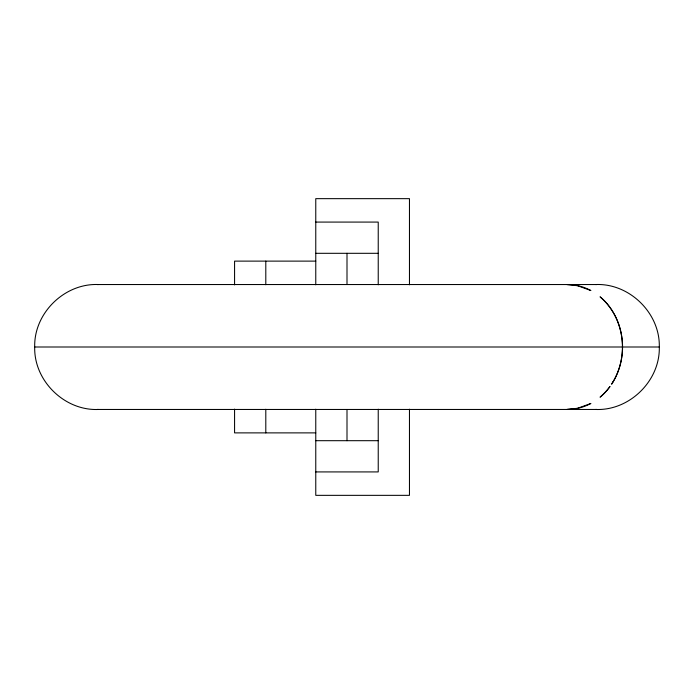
<?xml version="1.0" encoding="UTF-8"?>
<svg xmlns="http://www.w3.org/2000/svg" width="694" height="694" viewBox="0 0 694 694"><rect width="100%" height="100%" fill="white"/><g stroke="black" fill="none" stroke-linecap="round" stroke-linejoin="round"><path stroke-width="1.04" d="M98.366 409.46C64.585 410.935 33.815 380.85 34.7 347C33.815 313.15 64.585 283.065 98.366 284.54M595.634 284.54C629.415 283.065 660.185 313.15 659.3 347C660.185 380.85 629.415 410.935 595.634 409.46M566.781 409.46L577.625 408.263L590.889 403.466A62.46 55.086 90 0 1 567.336 409.46A62.46 55.086 -90 0 0 572.741 409.156M315.77 222.08L378.23 222.08L378.23 284.809M315.77 253.31L378.23 253.31M315.77 261.118L234.572 261.118L234.572 284.887M97.16 284.54L596.84 284.54M34.7 347L659.3 347M97.16 409.46L596.84 409.46M315.77 432.883L234.572 432.883L234.572 409.113M315.77 440.69L378.23 440.69M315.77 471.92L378.23 471.92L378.23 409.191M566.781 284.54L577.625 285.737L590.889 290.534A62.46 55.086 90 0 0 567.336 284.54M409.46 284.809L409.46 198.657L315.77 198.657L315.77 284.809M409.46 409.191L409.46 495.343L315.77 495.343L315.77 409.191M347 253.31L347 284.54M347 409.46L347 440.69M265.802 261.118L265.802 284.731M265.802 409.26L265.802 432.883M613.14 381.7L611.579 384.207A62.469 55.798 -90 0 0 611.579 309.793L609.922 307.373A62.46 55.086 90 0 0 600.154 296.832L600.006 296.832A62.451 55.78 90 0 1 611.579 309.793L613.14 312.3A62.46 55.086 90 0 1 622.423 347A62.46 55.086 -90 0 1 613.14 381.7M609.922 386.627L609.896 386.627A62.469 55.798 -90 0 1 599.998 397.168L600.154 397.168A62.46 55.086 90 0 0 609.922 386.627"/></g></svg>
